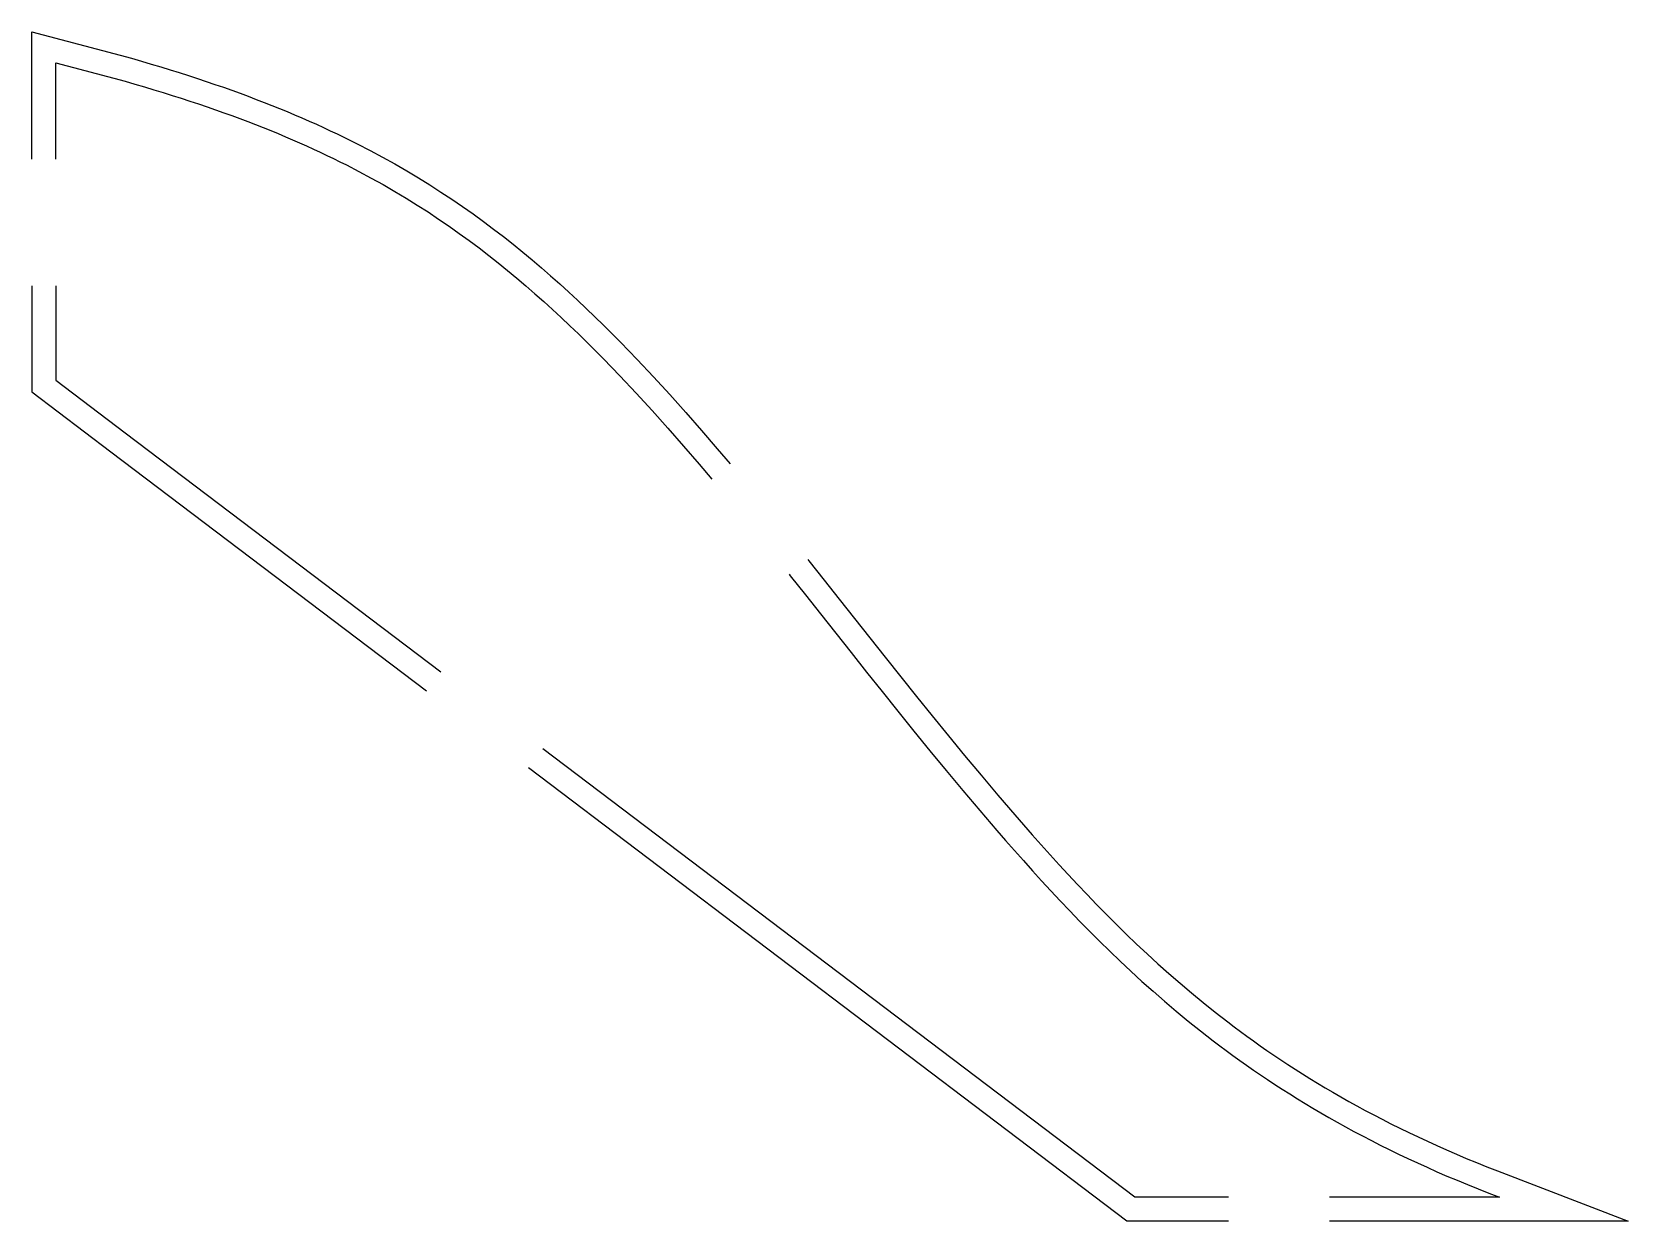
# Model space of a CAD drawing. Header units: millimetres. Extents: x 16 to 419, y 11 to 311.
import ezdxf

# ---------------------------------------------------------------- set-up
doc = ezdxf.new("R2010")
doc.units = ezdxf.units.MM

msp = doc.modelspace()

# ---------------------------------------------------------------- linework, layer by layer
at = {"color": 1}
for points in [[(16.22, 278.68), (16.22, 310.77), (41.32, 304.12), (43.85, 303.4), (46.3, 302.68), (48.7, 301.96), (51.07, 301.23), (53.4, 300.5), (55.7, 299.77), (57.95, 299.04), (60.18, 298.3), (62.36, 297.55), (64.52, 296.81), (66.64, 296.05), (68.72, 295.3), (70.78, 294.54), (72.8, 293.77), (74.8, 293), (76.76, 292.23), (78.7, 291.45), (80.6, 290.67), (82.48, 289.88), (84.33, 289.09), (86.16, 288.29), (87.96, 287.49), (89.73, 286.68), (91.48, 285.87), (93.21, 285.05), (94.91, 284.23), (96.59, 283.4), (98.26, 282.57), (101.5, 280.89), (104.66, 279.2), (107.75, 277.48), (110.77, 275.74), (113.71, 273.98), (116.58, 272.19), (119.39, 270.39), (122.15, 268.57), (124.84, 266.73), (127.48, 264.87), (130.08, 262.99), (132.62, 261.08), (135.12, 259.16), (137.58, 257.22), (140, 255.27), (142.38, 253.29), (144.73, 251.29), (147.05, 249.28), (149.34, 247.24), (151.6, 245.19), (153.83, 243.13), (156.04, 241.04), (158.23, 238.94), (160.4, 236.83), (162.54, 234.69), (164.68, 232.54), (168.87, 228.2), (173.01, 223.8), (177.09, 219.35), (181.12, 214.84), (185.1, 210.29), (189.04, 205.7), (192.28, 201.86)], [(16.22, 246.77), (16.22, 219.99), (36.1, 204.94), (115.74, 144.67)], [(211.88, 177.77), (212.17, 177.4), (216, 172.59), (219.83, 167.75), (223.68, 162.88), (227.54, 158), (231.43, 153.1), (235.35, 148.19), (239.3, 143.25), (243.3, 138.31), (247.35, 133.34), (251.45, 128.37), (255.61, 123.38), (259.84, 118.37), (264.14, 113.36), (266.32, 110.85), (268.52, 108.35), (270.75, 105.84), (273, 103.33), (275.28, 100.82), (277.59, 98.31), (279.94, 95.8), (282.32, 93.3), (284.73, 90.79), (287.19, 88.29), (289.69, 85.8), (292.23, 83.31), (294.83, 80.82), (297.47, 78.34), (300.18, 75.86), (302.94, 73.39), (305.77, 70.93), (308.66, 68.48), (311.63, 66.04), (314.67, 63.61), (317.8, 61.18), (319.39, 59.98), (321, 58.77), (322.64, 57.57), (324.3, 56.37), (325.99, 55.18), (327.7, 53.99), (329.44, 52.8), (331.2, 51.62), (332.98, 50.44), (334.8, 49.26), (336.64, 48.09), (338.51, 46.92), (340.41, 45.76), (342.35, 44.6), (344.31, 43.44), (346.3, 42.29), (348.33, 41.15), (350.39, 40.01), (352.48, 38.87), (354.61, 37.74), (356.77, 36.62), (358.97, 35.5), (361.21, 34.39), (363.48, 33.28), (365.8, 32.18), (368.15, 31.09), (370.54, 30), (372.98, 28.92), (375.46, 27.84), (377.98, 26.78), (380.54, 25.72), (383.15, 24.66), (385.81, 23.62), (418.77, 10.97), (343.45, 10.97)], [(317.98, 10.97), (292.37, 10.97), (141.44, 125.21)]]:
    msp.add_lwpolyline(points, dxfattribs=at)
for points in [[(22.22, 278.68), (22.22, 302.97), (39.72, 298.34), (42.18, 297.63), (44.59, 296.93), (46.97, 296.21), (49.3, 295.5), (51.6, 294.78), (53.85, 294.06), (56.08, 293.34), (58.26, 292.61), (60.41, 291.88), (62.53, 291.15), (64.61, 290.41), (66.66, 289.66), (68.68, 288.92), (70.66, 288.17), (72.62, 287.41), (74.54, 286.66), (76.44, 285.89), (78.3, 285.13), (80.14, 284.36), (81.95, 283.58), (83.74, 282.8), (85.5, 282.02), (87.23, 281.23), (88.94, 280.44), (90.62, 279.64), (92.28, 278.84), (93.92, 278.03), (95.54, 277.22), (98.7, 275.59), (101.79, 273.93), (104.79, 272.26), (107.72, 270.56), (110.59, 268.85), (113.38, 267.12), (116.12, 265.37), (118.8, 263.59), (121.42, 261.8), (123.99, 259.99), (126.52, 258.16), (129, 256.3), (131.43, 254.43), (133.83, 252.54), (136.2, 250.62), (138.52, 248.69), (140.82, 246.74), (143.09, 244.77), (145.33, 242.78), (147.54, 240.77), (149.74, 238.74), (151.91, 236.7), (154.05, 234.63), (156.18, 232.55), (158.3, 230.45), (160.39, 228.34), (164.53, 224.06), (168.61, 219.72), (172.64, 215.32), (176.63, 210.87), (180.57, 206.37), (184.47, 201.81), (187.7, 197.99)], [(22.22, 246.77), (22.22, 222.97), (39.72, 209.72), (119.36, 149.45)], [(207.19, 174.03), (207.48, 173.67), (211.3, 168.86), (215.13, 164.02), (218.97, 159.16), (222.84, 154.28), (226.73, 149.37), (230.66, 144.44), (234.63, 139.49), (238.64, 134.52), (242.71, 129.54), (246.83, 124.54), (251.01, 119.52), (255.27, 114.48), (259.6, 109.43), (261.8, 106.91), (264.02, 104.37), (266.27, 101.84), (268.55, 99.3), (270.86, 96.77), (273.2, 94.23), (275.57, 91.69), (277.98, 89.15), (280.43, 86.61), (282.93, 84.07), (285.47, 81.53), (288.06, 79), (290.7, 76.46), (293.4, 73.94), (296.15, 71.41), (298.97, 68.89), (301.86, 66.38), (304.81, 63.88), (307.85, 61.38), (310.96, 58.89), (314.15, 56.41), (315.78, 55.18), (317.44, 53.95), (319.11, 52.72), (320.82, 51.49), (322.54, 50.27), (324.29, 49.05), (326.07, 47.84), (327.87, 46.62), (329.7, 45.42), (331.56, 44.21), (333.44, 43.01), (335.36, 41.82), (337.3, 40.63), (339.28, 39.44), (341.29, 38.26), (343.33, 37.08), (345.4, 35.91), (347.5, 34.75), (349.64, 33.59), (351.82, 32.43), (354.03, 31.28), (356.28, 30.14), (358.56, 29), (360.88, 27.87), (363.24, 26.75), (365.64, 25.63), (368.09, 24.52), (370.57, 23.42), (373.09, 22.33), (375.66, 21.24), (378.27, 20.16), (380.93, 19.09), (383.64, 18.03), (386.38, 16.97), (343.45, 16.97)], [(317.98, 16.97), (294.38, 16.97), (145.06, 129.99)]]:
    msp.add_lwpolyline(points)

doc.saveas('drawing.dxf')
